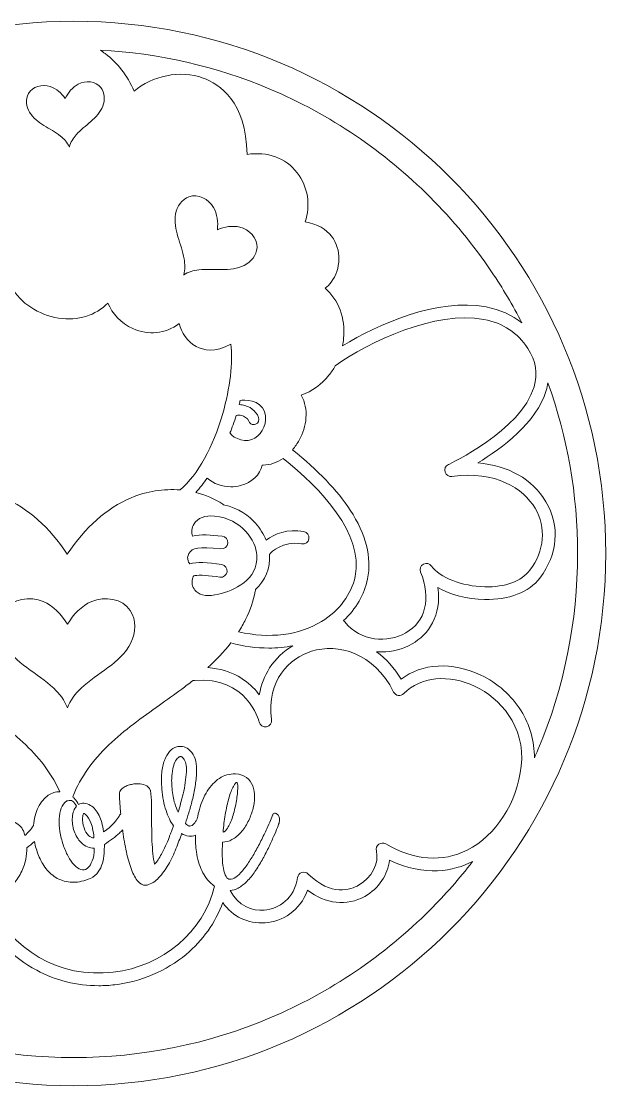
# Model space of a CAD drawing. Header units: inches. Extents: x -4083 to 8083, y -1951 to 5918.
# Drawn here: x -2371 to -283, y -1951 to 1849 of the extents above; entities that cross this region are included whole.
import ezdxf

# ---------------------------------------------------------------- set-up
doc = ezdxf.new("R2010")
doc.units = ezdxf.units.IN
doc.header["$MEASUREMENT"] = 0
doc.layers.add('2', color=7, linetype='Continuous')

msp = doc.modelspace()

# ---------------------------------------------------------------- linework, layer by layer
at = {"layer": '2', "lineweight": 0}
for points, knots in [([(-2182.9, 1849), (-3232.2, 1849), (-4082.9, 998.3), (-4082.9, -51), (-4082.9, -1100.4), (-3232.2, -1951), (-2182.9, -1951), (-1133.6, -1951), (-282.9, -1100.4), (-282.9, -51), (-282.9, 998.3), (-1133.6, 1849), (-2182.9, 1849)], [0, 0, 0, 0, 1, 1, 1, 2, 2, 2, 3, 3, 3, 4, 4, 4, 4]), ([(-1176.9, 1441.2), (-1081.6, 1376.8), (-992, 1302.8), (-910.5, 1221.4), (-829, 1139.9), (-755.1, 1050.3), (-690.7, 955), (-651, 896.3), (-614.8, 835.1), (-582.3, 772), (-617.7, 800.6), (-660.3, 819.8), (-709.7, 829.2), (-883.6, 862.2), (-1097.4, 767), (-1223.1, 690.1), (-1221.3, 698.7), (-1220, 707.5), (-1219.2, 716.3), (-1212.4, 789.6), (-1237.5, 855.4), (-1285.1, 895.7), (-1277.1, 901.6), (-1269.7, 909), (-1263.2, 917.8), (-1246.4, 940.3), (-1236.4, 970.2), (-1235.9, 999.9), (-1235, 1054.8), (-1266.8, 1118.5), (-1356.6, 1132.7), (-1336.4, 1191.5), (-1346.4, 1258.6), (-1384.8, 1308.1), (-1425.9, 1361.1), (-1491.4, 1384.7), (-1563.8, 1373.8), (-1567.5, 1562.4), (-1662.7, 1625.5), (-1721.1, 1646.4), (-1802.7, 1675.7), (-1903.7, 1654.7), (-1967.4, 1599.1), (-1992.5, 1656.3), (-2027.1, 1701.4), (-2070.5, 1733.5), (-2076.6, 1738), (-2082.8, 1742.1), (-2089.1, 1746), (-1879.3, 1735.3), (-1675.6, 1688.7), (-1482.5, 1607), (-1375.9, 1562), (-1273.1, 1506.1), (-1176.9, 1441.2)], [0, 0, 0, 0, 1, 1, 1, 2, 2, 2, 3, 3, 3, 4, 4, 4, 5, 5, 5, 6, 6, 6, 7, 7, 7, 8, 8, 8, 9, 9, 9, 10, 10, 10, 11, 11, 11, 12, 12, 12, 13, 13, 13, 14, 14, 14, 15, 15, 15, 16, 16, 16, 17, 17, 17, 18, 18, 18, 18]), ([(-2198.8, 1401.3), (-2198.8, 1401.3), (-2198.8, 1401.3), (-2198.9, 1401.3), (-2198.9, 1401.3), (-2198.9, 1401.3), (-2198.9, 1401.3), (-2198.9, 1401.3), (-2198.9, 1401.4), (-2198.9, 1401.4), (-2206.1, 1416), (-2217.5, 1428.7), (-2230.3, 1439.1), (-2248.5, 1453.8), (-2269.5, 1464.5), (-2289.4, 1476.9), (-2309.2, 1489.3), (-2328.4, 1504), (-2340.6, 1524), (-2352.7, 1544), (-2356.5, 1570.4), (-2345.1, 1590.8), (-2330.7, 1616.6), (-2295.4, 1625.4), (-2267.3, 1616.1), (-2245, 1608.8), (-2227.1, 1592.4), (-2213.3, 1573.2), (-2202.9, 1594.5), (-2187.9, 1613.6), (-2167.1, 1624.5), (-2141, 1638.4), (-2104.7, 1635.6), (-2086.2, 1612.5), (-2071.5, 1594.3), (-2070.9, 1567.6), (-2079.5, 1545.9), (-2088.2, 1524.1), (-2104.7, 1506.5), (-2122.2, 1490.9), (-2139.7, 1475.4), (-2158.6, 1461.3), (-2174.1, 1443.8), (-2185, 1431.5), (-2194.2, 1417), (-2198.8, 1401.4), (-2198.8, 1401.4), (-2198.8, 1401.3), (-2198.8, 1401.3)], [0, 0, 0, 0, 1, 1, 1, 2, 2, 2, 3, 3, 3, 4, 4, 4, 5, 5, 5, 6, 6, 6, 7, 7, 7, 8, 8, 8, 9, 9, 9, 10, 10, 10, 11, 11, 11, 12, 12, 12, 13, 13, 13, 14, 14, 14, 15, 15, 15, 16, 16, 16, 16]), ([(-1589.9, 1114.2), (-1556.3, 1106), (-1526.8, 1075.5), (-1528.4, 1041), (-1529.7, 1013.7), (-1549.8, 989.9), (-1574.2, 977.6), (-1598.6, 965.2), (-1626.7, 962.6), (-1654, 962.6), (-1681.3, 962.6), (-1708.8, 964.9), (-1735.9, 961.6), (-1755, 959.3), (-1774.2, 953.7), (-1790.4, 943.7), (-1790.4, 943.7), (-1790.4, 943.6), (-1790.4, 943.6), (-1790.4, 943.6), (-1790.4, 943.6), (-1790.4, 943.6), (-1790.4, 943.6), (-1790.5, 943.6), (-1790.5, 943.6), (-1790.5, 943.6), (-1790.4, 943.7), (-1790.4, 943.7), (-1785.3, 962.1), (-1785.5, 982.1), (-1788.7, 1001), (-1793.2, 1027.9), (-1803.3, 1053.6), (-1811, 1079.8), (-1818.7, 1106), (-1824.2, 1133.7), (-1819.3, 1160.6), (-1814.4, 1187.5), (-1797.3, 1213.5), (-1771.5, 1222.5), (-1738.9, 1233.9), (-1701.2, 1214.2), (-1683.9, 1184.4), (-1670.1, 1160.7), (-1667.1, 1132.5), (-1669.9, 1105), (-1644.4, 1115.5), (-1616.5, 1120.6), (-1589.9, 1114.2)], [0, 0, 0, 0, 1, 1, 1, 2, 2, 2, 3, 3, 3, 4, 4, 4, 5, 5, 5, 6, 6, 6, 7, 7, 7, 8, 8, 8, 9, 9, 9, 10, 10, 10, 11, 11, 11, 12, 12, 12, 13, 13, 13, 14, 14, 14, 15, 15, 15, 16, 16, 16, 16]), ([(-2652.9, 880), (-2618.4, 849.6), (-2570.7, 833.8), (-2521.2, 838.2), (-2473.3, 842.4), (-2432.4, 864.7), (-2405, 900.1), (-2373.6, 843.6), (-2310.6, 800.8), (-2237.1, 789.5), (-2167.7, 778.9), (-2105.1, 798.6), (-2061, 843.1), (-2046, 805.5), (-2013.8, 771.3), (-1971.7, 752), (-1916.1, 726.5), (-1856.9, 733.4), (-1807, 769.6), (-1797.9, 737.5), (-1778, 705.6), (-1745.6, 688.1), (-1719.6, 674.1), (-1678.2, 665.7), (-1621.5, 696.1), (-1614.3, 632.3), (-1624.9, 539.8), (-1650.9, 448.8), (-1685.1, 328.6), (-1738.9, 232.2), (-1802.9, 175.7), (-1861.7, 180.7), (-1922.8, 171.7), (-1978.3, 148), (-2065.9, 110.6), (-2142.4, 43.1), (-2206, -53), (-2269.6, 43.1), (-2346.1, 110.6), (-2433.7, 148), (-2513.6, 182.1), (-2606.2, 185.7), (-2686, 160.3), (-2825.1, 304.7), (-2865.4, 456.6), (-2874.5, 559.1), (-2884.9, 675.6), (-2860.1, 774.8), (-2829.2, 838.5), (-2804.9, 818.5), (-2768.9, 809.2), (-2732.9, 815.9), (-2701.8, 821.7), (-2668.9, 841.6), (-2652.9, 880)], [0, 0, 0, 0, 1, 1, 1, 2, 2, 2, 3, 3, 3, 4, 4, 4, 5, 5, 5, 6, 6, 6, 7, 7, 7, 8, 8, 8, 9, 9, 9, 10, 10, 10, 11, 11, 11, 12, 12, 12, 13, 13, 13, 14, 14, 14, 15, 15, 15, 16, 16, 16, 17, 17, 17, 18, 18, 18, 18]), ([(-856.9, 239.8), (-853.7, 229), (-843.1, 222.2), (-832, 223.8), (-675.8, 246.5), (-576.3, 180.2), (-535.4, 110.6), (-494.4, 41.1), (-501.4, -41.8), (-554.1, -111.1), (-583.8, -150.1), (-642.4, -171.7), (-714.9, -170), (-796.2, -168.2), (-876.1, -137), (-904.7, -95.8), (-911.2, -86.4), (-923.8, -83.3), (-934, -88.8), (-944.1, -94.2), (-948.5, -106.4), (-944.3, -117.1), (-906.2, -212.6), (-926, -293.9), (-997.2, -334.6), (-1060.7, -371), (-1159.4, -366.1), (-1214.4, -295.2), (-1215.9, -293.3), (-1217.6, -291.7), (-1219.4, -290.5), (-1175.2, -249), (-1144.9, -197.2), (-1133.7, -142), (-1118.1, -65.1), (-1138.9, 17.7), (-1195.7, 104.1), (-1241.5, 173.8), (-1310.7, 246.1), (-1401.6, 319.2), (-1392.4, 329.9), (-1384.3, 341.6), (-1377.7, 353.7), (-1351.4, 401.4), (-1341.9, 464.8), (-1370.7, 513.7), (-1331.4, 528.6), (-1297.6, 552.9), (-1271.7, 585.2), (-1263.3, 595.6), (-1255.8, 606.9), (-1249.2, 618.8), (-1129.1, 704.3), (-891.2, 817.6), (-718.1, 784.7), (-649.9, 771.7), (-597.1, 736.9), (-561.3, 681.1), (-532.4, 636.1), (-525.1, 591.2), (-539, 543.8), (-584.6, 387.9), (-842.1, 268), (-844.7, 266.8), (-854.9, 262.1), (-860.1, 250.6), (-856.9, 239.8)], [0, 0, 0, 0, 1, 1, 1, 2, 2, 2, 3, 3, 3, 4, 4, 4, 5, 5, 5, 6, 6, 6, 7, 7, 7, 8, 8, 8, 9, 9, 9, 10, 10, 10, 11, 11, 11, 12, 12, 12, 13, 13, 13, 14, 14, 14, 15, 15, 15, 16, 16, 16, 17, 17, 17, 18, 18, 18, 19, 19, 19, 20, 20, 20, 21, 21, 21, 22, 22, 22, 22]), ([(-537.7, -781), (-537.3, -720.8), (-553.5, -663), (-585.3, -612.2), (-618.9, -558.4), (-670, -513.2), (-729.2, -485), (-830.9, -436.3), (-939.4, -442.8), (-1014.1, -499.9), (-1037.9, -460), (-1067.3, -426.9), (-1101.2, -401.6), (-1095.2, -402.1), (-1089.2, -402.3), (-1083.2, -402.3), (-1045, -402.3), (-1007.4, -392.6), (-974.7, -373.9), (-916.5, -340.6), (-868.2, -272.4), (-882.3, -172.9), (-837.7, -198.1), (-778.2, -213.9), (-715.9, -215.2), (-628.6, -217.2), (-556.6, -189.2), (-518.1, -138.5), (-453.9, -54.1), (-445.7, 47.7), (-496.4, 133.6), (-544, 214.6), (-633, 263.9), (-739.7, 272.2), (-653.4, 324.5), (-529, 417), (-495.6, 531), (-492.8, 540.3), (-490.8, 549.5), (-489.4, 558.7), (-419.1, 363.7), (-383.5, 159.1), (-383.5, -51), (-383.5, -294), (-431, -529.6), (-524.8, -751.4), (-529, -761.3), (-533.3, -771.2), (-537.7, -781)], [0, 0, 0, 0, 1, 1, 1, 2, 2, 2, 3, 3, 3, 4, 4, 4, 5, 5, 5, 6, 6, 6, 7, 7, 7, 8, 8, 8, 9, 9, 9, 10, 10, 10, 11, 11, 11, 12, 12, 12, 13, 13, 13, 14, 14, 14, 15, 15, 15, 16, 16, 16, 16]), ([(-1535.8, 360.9), (-1563.7, 342.1), (-1612.2, 357.6), (-1625.4, 379.7), (-1617.8, 395.7), (-1609.4, 420), (-1602.6, 442.1), (-1597.9, 443), (-1590.9, 443.3), (-1582.9, 441.2), (-1574.4, 439), (-1563.1, 433.7), (-1558, 421), (-1555.1, 413.7), (-1548, 409.2), (-1540.5, 409.2), (-1538.2, 409.2), (-1535.8, 409.6), (-1533.5, 410.5), (-1523.9, 414.4), (-1519.2, 425.4), (-1523, 435), (-1532.6, 458.9), (-1553.9, 475), (-1581.6, 479.4), (-1585.1, 480), (-1588.5, 480.3), (-1591.9, 480.4), (-1590.1, 487.9), (-1589.2, 492.9), (-1589.5, 494), (-1575.9, 500.8), (-1515, 496.6), (-1502.1, 456), (-1489.3, 415.3), (-1507.9, 379.7), (-1535.8, 360.9)], [0, 0, 0, 0, 1, 1, 1, 2, 2, 2, 3, 3, 3, 4, 4, 4, 5, 5, 5, 6, 6, 6, 7, 7, 7, 8, 8, 8, 9, 9, 9, 10, 10, 10, 11, 11, 11, 12, 12, 12, 12]), ([(-1297.8, -293.5), (-1379.2, -343), (-1483.5, -356), (-1594.3, -330.7), (-1585.2, -316.5), (-1576.7, -301.8), (-1569.1, -286.4), (-1553.2, -254.4), (-1541.6, -220.4), (-1534.8, -185.4), (-1534.4, -183.6), (-1534.3, -181.8), (-1534.4, -180.1), (-1498.7, -146.8), (-1480.9, -104), (-1483.7, -54.5), (-1477.8, -45.7), (-1436.6, -5), (-1369, -16.8), (-1356.7, -19), (-1345, -10.8), (-1342.8, 1.6), (-1340.7, 13.9), (-1348.9, 25.6), (-1361.2, 27.8), (-1420.5, 38.2), (-1467.4, 18.3), (-1496, -3.5), (-1504.7, 17.8), (-1517.8, 38.8), (-1534.2, 57), (-1556.1, 81.5), (-1592.9, 111.2), (-1648.4, 123.3), (-1649, 123.8), (-1649.7, 124.3), (-1650.3, 124.7), (-1679.6, 143.9), (-1712.6, 157.9), (-1747.5, 166.5), (-1732.3, 182.8), (-1718.5, 200.3), (-1706, 218.5), (-1683.7, 197), (-1652.7, 187.2), (-1622.3, 187.2), (-1610.4, 187.2), (-1598.5, 188.7), (-1587.3, 191.6), (-1546, 202.5), (-1517.8, 229.9), (-1510, 264.8), (-1508.9, 264.7), (-1507.8, 264.7), (-1506.7, 264.7), (-1481, 264.7), (-1456.7, 273.8), (-1435.6, 288.4), (-1299.8, 180.3), (-1146.8, 20.5), (-1178, -133), (-1191, -196.4), (-1234.6, -255), (-1297.8, -293.5)], [0, 0, 0, 0, 1, 1, 1, 2, 2, 2, 3, 3, 3, 4, 4, 4, 5, 5, 5, 6, 6, 6, 7, 7, 7, 8, 8, 8, 9, 9, 9, 10, 10, 10, 11, 11, 11, 12, 12, 12, 13, 13, 13, 14, 14, 14, 15, 15, 15, 16, 16, 16, 17, 17, 17, 18, 18, 18, 19, 19, 19, 20, 20, 20, 21, 21, 21, 21]), ([(-1654.7, -90.7), (-1706, -83.5), (-1743.6, -79.3), (-1768.6, -88.4), (-1769.8, -87.1), (-1783.3, -71.4), (-1771.7, -51.1), (-1759.3, -29.4), (-1738, -26.3), (-1657.7, -34.2), (-1645.2, -35.4), (-1634.1, -26.3), (-1632.9, -13.9), (-1631.7, -1.4), (-1640.8, 9.6), (-1653.2, 10.9), (-1693, 14.8), (-1729.5, 18.3), (-1759.1, 10.6), (-1763.7, 24.8), (-1761.8, 41.1), (-1753.4, 54.6), (-1740.2, 76), (-1714.4, 85.9), (-1680.7, 82.7), (-1582.3, 73.1), (-1532, -6.1), (-1528.9, -56.7), (-1523.5, -147.1), (-1612.4, -183), (-1665.9, -196.4), (-1701.6, -205.3), (-1729.2, -202), (-1745.7, -186.8), (-1758.3, -175.2), (-1762, -158.1), (-1760, -146.3), (-1757.6, -131.9), (-1755.6, -131.4), (-1750.3, -130.1), (-1734.3, -126.1), (-1697.9, -130.3), (-1660.9, -135.5), (-1648.6, -137.2), (-1637.1, -128.6), (-1635.4, -116.2), (-1633.7, -103.8), (-1642.3, -92.4), (-1654.7, -90.7)], [0, 0, 0, 0, 1, 1, 1, 2, 2, 2, 3, 3, 3, 4, 4, 4, 5, 5, 5, 6, 6, 6, 7, 7, 7, 8, 8, 8, 9, 9, 9, 10, 10, 10, 11, 11, 11, 12, 12, 12, 13, 13, 13, 14, 14, 14, 15, 15, 15, 16, 16, 16, 16]), ([(-2205.7, -601.6), (-2205.7, -601.6), (-2205.7, -601.8), (-2205.7, -601.8), (-2205.7, -601.8), (-2205.7, -601.8), (-2205.7, -601.7), (-2205.7, -601.8), (-2205.7, -601.8), (-2205.7, -601.8), (-2205.7, -601.8), (-2205.7, -601.6), (-2205.7, -601.6), (-2216, -575.4), (-2233.9, -551.8), (-2254.4, -532.2), (-2283.6, -504.3), (-2318.2, -482.7), (-2350.6, -458.5), (-2383, -434.3), (-2414, -406.3), (-2432, -370.1), (-2449.9, -334), (-2452.7, -288), (-2430.1, -254.5), (-2401.5, -212.1), (-2339.5, -202), (-2292.5, -222.1), (-2255.3, -238), (-2226.7, -268.7), (-2205.7, -303.8), (-2184.7, -268.7), (-2156.1, -238), (-2118.9, -222.1), (-2071.9, -202), (-2009.9, -212.1), (-1981.3, -254.5), (-1958.7, -288), (-1961.5, -334), (-1979.4, -370.1), (-1997.4, -406.3), (-2028.4, -434.3), (-2060.8, -458.5), (-2093.2, -482.7), (-2127.8, -504.3), (-2157, -532.2), (-2177.5, -551.8), (-2195.4, -575.4), (-2205.7, -601.6)], [0, 0, 0, 0, 1, 1, 1, 2, 2, 2, 3, 3, 3, 4, 4, 4, 5, 5, 5, 6, 6, 6, 7, 7, 7, 8, 8, 8, 9, 9, 9, 10, 10, 10, 11, 11, 11, 12, 12, 12, 13, 13, 13, 14, 14, 14, 15, 15, 15, 16, 16, 16, 16]), ([(-584.6, -810.3), (-598.9, -940.2), (-674.5, -1057.7), (-777.4, -1109.7), (-866.1, -1154.5), (-966.9, -1146.9), (-1068.8, -1087.8), (-1076.6, -1083.2), (-1086.4, -1083.8), (-1093.7, -1089.2), (-1100.9, -1094.6), (-1104.2, -1103.9), (-1102.1, -1112.7), (-1091.6, -1156.5), (-1118.9, -1209.3), (-1165.7, -1235.5), (-1192.5, -1250.6), (-1263.8, -1276.8), (-1345.3, -1195.3), (-1351.3, -1189.3), (-1360.3, -1187.2), (-1368.4, -1189.9), (-1376.6, -1192.6), (-1382.5, -1199.7), (-1383.7, -1208.2), (-1394.2, -1282.8), (-1451, -1320.3), (-1502.6, -1324.3), (-1545, -1327.6), (-1596.3, -1310), (-1624, -1253.9), (-1614.4, -1253.3), (-1605, -1250.5), (-1595.9, -1245.6), (-1585.1, -1239.6), (-1574.6, -1231.5), (-1564.6, -1221.5), (-1554.3, -1211.3), (-1544.6, -1199.5), (-1535.7, -1186.3), (-1526.8, -1173.1), (-1518.3, -1159.4), (-1510.2, -1145.6), (-1502.5, -1131.8), (-1495, -1117.3), (-1488, -1102.6), (-1481, -1088), (-1474.7, -1074.3), (-1469.3, -1061.8), (-1463.9, -1049.4), (-1459.3, -1038.4), (-1455.7, -1029.2), (-1452.1, -1019.8), (-1449.9, -1013.8), (-1448.9, -1010.7), (-1447.4, -1005.2), (-1447.3, -1000.1), (-1448.6, -995.4), (-1449.9, -991.1), (-1451.5, -987.4), (-1453.4, -984.4), (-1453.5, -984.2), (-1453.7, -984.1), (-1453.8, -983.9), (-1456.9, -980.6), (-1459.8, -978.6), (-1462.9, -978), (-1463.1, -977.9), (-1463.3, -977.9), (-1463.5, -977.9), (-1464.9, -977.9), (-1466.7, -977.9), (-1468.2, -978.7), (-1469.5, -979.3), (-1471.4, -980.5), (-1472.4, -983.5), (-1473.3, -985.6), (-1475.2, -990.3), (-1478, -997.8), (-1481, -1005.4), (-1484.9, -1014.8), (-1489.9, -1025.7), (-1494.8, -1036.9), (-1501.1, -1050.4), (-1508.7, -1065.9), (-1516.2, -1081.3), (-1523.9, -1096.1), (-1531.6, -1109.9), (-1539.3, -1123.6), (-1547.3, -1137.1), (-1555.4, -1149.8), (-1563.5, -1162.6), (-1571.8, -1173.8), (-1579.9, -1183.4), (-1588, -1193.2), (-1596.1, -1201), (-1604.1, -1206.6), (-1611.6, -1211.9), (-1618.8, -1214.5), (-1625.4, -1214.1), (-1630.7, -1213.9), (-1635, -1210.6), (-1638.5, -1204.1), (-1638.6, -1204), (-1638.6, -1203.9), (-1638.7, -1203.8), (-1643.3, -1197), (-1646.6, -1187.1), (-1648.6, -1174.4), (-1650.9, -1161.9), (-1652.3, -1147.2), (-1652.7, -1130.8), (-1653, -1115.3), (-1652.7, -1098.7), (-1651.7, -1081.2), (-1640, -1081.4), (-1628.7, -1078.5), (-1618, -1072.6), (-1606.3, -1066.2), (-1595.7, -1057.5), (-1586.5, -1046.8), (-1576.5, -1036.2), (-1567.8, -1023.6), (-1560.7, -1009.4), (-1553.6, -995.3), (-1548, -980.6), (-1543.9, -965.7), (-1539.9, -950.7), (-1537.6, -935.6), (-1537.4, -920.9), (-1537.1, -906.1), (-1539.2, -892.6), (-1543.8, -880.7), (-1548.7, -868.7), (-1556.2, -858.7), (-1565.8, -851), (-1575.6, -843.2), (-1588.9, -838.9), (-1605.3, -838.1), (-1626.6, -837.2), (-1646, -842.5), (-1662.9, -854), (-1679.7, -865.3), (-1694.2, -880.6), (-1706.1, -899.5), (-1717.9, -918.3), (-1727.4, -940.1), (-1734.3, -964.6), (-1737.4, -975.4), (-1740, -986.5), (-1742.1, -997.7), (-1743.9, -1001.8), (-1745.9, -1005.3), (-1747.9, -1008.3), (-1752.3, -1014.9), (-1756.5, -1019.3), (-1760.3, -1021.5), (-1763.5, -1023.5), (-1766.4, -1024.3), (-1769.3, -1024.1), (-1771.3, -1023.9), (-1775, -1022.7), (-1780.8, -1018.5), (-1780.8, -1018.5), (-1784.4, -1014.6), (-1784.4, -1014.6), (-1780.4, -1003), (-1776.2, -990.3), (-1772.1, -976.8), (-1767.7, -962.3), (-1763.5, -947.1), (-1759.7, -931.4), (-1755.8, -915.6), (-1752.4, -899.2), (-1749.6, -882.5), (-1746.8, -865.7), (-1745, -848.8), (-1744.3, -832.4), (-1743, -802.5), (-1748.6, -778.8), (-1761.1, -762), (-1765.9, -755.4), (-1771.8, -750.1), (-1778.4, -746.2), (-1785.1, -742.3), (-1792.3, -740.1), (-1800, -739.8), (-1800, -739.8), (-1801.7, -739.7), (-1801.7, -739.7), (-1806.2, -739.5), (-1810.5, -739.9), (-1814.7, -741), (-1824.5, -743.8), (-1833.3, -749.6), (-1840.8, -758.2), (-1848.2, -766.6), (-1854.3, -777.1), (-1859.1, -789.7), (-1863.9, -802.4), (-1867.1, -817.4), (-1868.8, -834.2), (-1870.5, -851), (-1870.3, -870.6), (-1868.3, -892.4), (-1865.8, -920.7), (-1860.8, -946.3), (-1853.5, -968.5), (-1846.5, -990), (-1837.5, -1008.3), (-1826.9, -1022.9), (-1828.8, -1027.8), (-1830.5, -1032.4), (-1832, -1036.5), (-1833.7, -1041.3), (-1835.1, -1045.3), (-1836.4, -1048.5), (-1838, -1052.5), (-1839.5, -1056), (-1840.8, -1059.1), (-1841.3, -1060.4), (-1841.6, -1062.2), (-1841.8, -1064.6), (-1850.4, -1085.5), (-1859.8, -1105.5), (-1869.6, -1124.1), (-1877.8, -1139.6), (-1886, -1151.8), (-1894.2, -1160.4), (-1896.9, -1148.3), (-1898.9, -1135.8), (-1900.2, -1123.2), (-1901.8, -1108.3), (-1902.9, -1093.3), (-1903.6, -1078.4), (-1904.2, -1063.6), (-1904.6, -1048.8), (-1904.7, -1034.5), (-1904.8, -1020.1), (-1904.9, -1006.4), (-1905.1, -993.2), (-1905.5, -977.4), (-1905.6, -961.2), (-1905.5, -945.1), (-1905.3, -928.9), (-1906.6, -912.6), (-1909.3, -896.6), (-1909.3, -896.3), (-1909.4, -896), (-1909.6, -895.7), (-1913.4, -887.1), (-1919.5, -881.2), (-1927.8, -878.1), (-1935.5, -875.2), (-1943.4, -873.6), (-1951.2, -873.2), (-1951.2, -873.2), (-1957.9, -873), (-1957.9, -873), (-1960.4, -872.8), (-1962.7, -872.9), (-1964.7, -873.3), (-1969.7, -873.8), (-1975, -874.7), (-1980.4, -876), (-1985.9, -877.3), (-1991.2, -879.2), (-1996.2, -881.5), (-2001.3, -883.9), (-2006, -886.9), (-2010.1, -890.5), (-2014.5, -894.3), (-2017.7, -899.1), (-2019.6, -904.9), (-2019.7, -905.3), (-2019.8, -905.7), (-2019.8, -906.2), (-2019.5, -924.8), (-2018.3, -946.3), (-2016.2, -970.2), (-2015.8, -973.8), (-2015.5, -977.4), (-2015.1, -981), (-2018.5, -983.5), (-2021.1, -987.1), (-2022.7, -991.8), (-2027.4, -998.7), (-2032.6, -1005.6), (-2038.2, -1012.1), (-2043.6, -1018.1), (-2049.9, -1024.3), (-2057, -1030.6), (-2062.7, -1035.6), (-2069.3, -1040.3), (-2076.5, -1044.3), (-2079.7, -1020.5), (-2085.1, -1001), (-2092.5, -986.1), (-2100.7, -969.9), (-2110.9, -957.8), (-2122.8, -950.2), (-2139.7, -940.5), (-2154.2, -939.6), (-2166, -947.4), (-2168, -941.8), (-2175.6, -930.5), (-2178.7, -927.5), (-2181.4, -924.8), (-2184.1, -922.3), (-2186.9, -920), (-2185.6, -917.9), (-2184.5, -915.6), (-2183.9, -913.2), (-2159.5, -851.9), (-2115.9, -790.1), (-2057.6, -734.4), (-2002.6, -681.8), (-1938.8, -636.5), (-1877, -592.7), (-1850.8, -574.1), (-1823.8, -554.9), (-1797.5, -535.3), (-1784.5, -525.5), (-1770.8, -515.1), (-1757, -504), (-1755.4, -504.2), (-1753.8, -504.2), (-1752.2, -504.1), (-1564.4, -488), (-1522.5, -645.8), (-1520.8, -652.5), (-1517.9, -664.2), (-1506.4, -671.6), (-1494.6, -669.4), (-1482.8, -667.1), (-1474.8, -656), (-1476.4, -644.1), (-1495.7, -502.7), (-1411.5, -424.3), (-1333.6, -400.1), (-1238.9, -370.7), (-1111.7, -404.4), (-1040.6, -545.6), (-1037.4, -552.1), (-1031.2, -556.6), (-1024, -557.8), (-1016.8, -558.9), (-1009.5, -556.5), (-1004.4, -551.4), (-943.8, -490.5), (-843.5, -480.5), (-748.7, -525.8), (-663.1, -566.7), (-568.8, -665.8), (-584.6, -810.3)], [0, 0, 0, 0, 1, 1, 1, 2, 2, 2, 3, 3, 3, 4, 4, 4, 5, 5, 5, 6, 6, 6, 7, 7, 7, 8, 8, 8, 9, 9, 9, 10, 10, 10, 11, 11, 11, 12, 12, 12, 13, 13, 13, 14, 14, 14, 15, 15, 15, 16, 16, 16, 17, 17, 17, 18, 18, 18, 19, 19, 19, 20, 20, 20, 21, 21, 21, 22, 22, 22, 23, 23, 23, 24, 24, 24, 25, 25, 25, 26, 26, 26, 27, 27, 27, 28, 28, 28, 29, 29, 29, 30, 30, 30, 31, 31, 31, 32, 32, 32, 33, 33, 33, 34, 34, 34, 35, 35, 35, 36, 36, 36, 37, 37, 37, 38, 38, 38, 39, 39, 39, 40, 40, 40, 41, 41, 41, 42, 42, 42, 43, 43, 43, 44, 44, 44, 45, 45, 45, 46, 46, 46, 47, 47, 47, 48, 48, 48, 49, 49, 49, 50, 50, 50, 51, 51, 51, 52, 52, 52, 53, 53, 53, 54, 54, 54, 55, 55, 55, 56, 56, 56, 57, 57, 57, 58, 58, 58, 59, 59, 59, 60, 60, 60, 61, 61, 61, 62, 62, 62, 63, 63, 63, 64, 64, 64, 65, 65, 65, 66, 66, 66, 67, 67, 67, 68, 68, 68, 69, 69, 69, 70, 70, 70, 71, 71, 71, 72, 72, 72, 73, 73, 73, 74, 74, 74, 75, 75, 75, 76, 76, 76, 77, 77, 77, 78, 78, 78, 79, 79, 79, 80, 80, 80, 81, 81, 81, 82, 82, 82, 83, 83, 83, 84, 84, 84, 85, 85, 85, 86, 86, 86, 87, 87, 87, 88, 88, 88, 89, 89, 89, 90, 90, 90, 91, 91, 91, 92, 92, 92, 93, 93, 93, 94, 94, 94, 95, 95, 95, 96, 96, 96, 97, 97, 97, 98, 98, 98, 99, 99, 99, 100, 100, 100, 101, 101, 101, 102, 102, 102, 103, 103, 103, 104, 104, 104, 105, 105, 105, 106, 106, 106, 107, 107, 107, 108, 108, 108, 109, 109, 109, 110, 110, 110, 111, 111, 111, 112, 112, 112, 113, 113, 113, 114, 114, 114, 115, 115, 115, 116, 116, 116, 117, 117, 117, 118, 118, 118, 118]), ([(-1622.3, -370.5), (-1575.9, -382.6), (-1530.4, -388.6), (-1486.5, -388.6), (-1456.9, -388.6), (-1428, -385.8), (-1400.2, -380.4), (-1433.9, -400), (-1462.6, -427.1), (-1483.6, -459.7), (-1502, -488.4), (-1514.3, -520.7), (-1520.3, -555.4), (-1523.4, -551.2), (-1526.8, -547), (-1530.4, -542.8), (-1562.2, -505.9), (-1616.7, -464.5), (-1703.8, -458.4), (-1675.3, -432.2), (-1647.3, -403), (-1622.3, -370.5)], [0, 0, 0, 0, 1, 1, 1, 2, 2, 2, 3, 3, 3, 4, 4, 4, 5, 5, 5, 6, 6, 6, 7, 7, 7, 7]), ([(-2543.2, -1173.5), (-2562.2, -1171.9), (-2580.7, -1167.6), (-2598.1, -1160.7), (-2615.6, -1153.7), (-2632.7, -1144.8), (-2648.7, -1134.4), (-2660.5, -1126.3), (-2672, -1117.6), (-2682.9, -1108.4), (-2693.4, -1099.6), (-2704.4, -1091.1), (-2715.7, -1083.3), (-2709.3, -1039.3), (-2705.5, -994.4), (-2704.5, -949.9), (-2703.5, -905.6), (-2705.7, -860.7), (-2711, -816.3), (-2697.9, -811.9), (-2685.7, -805.7), (-2674.8, -797.8), (-2663.1, -789.3), (-2652.5, -779.4), (-2643.2, -768.3), (-2634, -757.3), (-2626.1, -744.9), (-2619.9, -731.5), (-2613.6, -718.1), (-2609, -704.2), (-2606, -690), (-2599.3, -659.7), (-2598.1, -628.5), (-2602.5, -597.2), (-2605.7, -574), (-2611.9, -551.7), (-2620.9, -530.5), (-2618.7, -532.1), (-2616.6, -533.7), (-2614.5, -535.3), (-2588.2, -554.9), (-2561.2, -574.1), (-2535, -592.7), (-2473.2, -636.5), (-2409.4, -681.8), (-2354.4, -734.4), (-2299.8, -786.6), (-2258, -844.2), (-2232.9, -901.6), (-2247.5, -901.5), (-2261.4, -905.7), (-2274.1, -914.3), (-2288.2, -923.9), (-2300.3, -938.4), (-2310, -957.4), (-2319.3, -975.6), (-2324.8, -997.2), (-2326.5, -1021.5), (-2326.6, -1021.7), (-2326.7, -1021.9), (-2326.8, -1022.1), (-2331.4, -1029.1), (-2336.6, -1035.9), (-2342.2, -1042.4), (-2346.7, -1047.4), (-2351.8, -1052.5), (-2357.4, -1057.7), (-2359, -1052.1), (-2360.9, -1046.6), (-2363, -1041.2), (-2366.3, -1033.8), (-2371.1, -1027.2), (-2377.2, -1021.8), (-2383.2, -1016.6), (-2389.9, -1012.2), (-2397.1, -1008.9), (-2404.4, -1005.6), (-2412.2, -1003.5), (-2420.2, -1002.7), (-2428.1, -1002), (-2436, -1002.4), (-2443.6, -1004.1), (-2450.5, -1005), (-2457.3, -1007.1), (-2463.9, -1010.5), (-2471.3, -1014.2), (-2475.7, -1020.4), (-2477, -1028.9), (-2477.6, -1033.6), (-2476.8, -1037.9), (-2474.3, -1041.8), (-2472.1, -1045.5), (-2469.2, -1048.4), (-2465.7, -1050.5), (-2462.2, -1052.7), (-2458.2, -1053.9), (-2454, -1053.9), (-2453.9, -1053.9), (-2453.8, -1053.9), (-2453.7, -1053.9), (-2449.4, -1053.8), (-2445.3, -1052.5), (-2441.6, -1050), (-2437.2, -1047.6), (-2432.8, -1046.6), (-2428.2, -1046.9), (-2423.5, -1047.3), (-2419, -1048.8), (-2414.9, -1051.4), (-2410.7, -1054), (-2407.1, -1057.4), (-2404.1, -1061.5), (-2401.3, -1065.5), (-2399.6, -1069.8), (-2399.1, -1074.8), (-2396.9, -1088.5), (-2399.3, -1101.6), (-2406.2, -1113.6), (-2413.4, -1126), (-2422.3, -1136.6), (-2432.6, -1144.9), (-2448, -1157.2), (-2465.6, -1165.8), (-2484.9, -1170.5), (-2504.2, -1175.3), (-2523.8, -1176.3), (-2543.2, -1173.5)], [0, 0, 0, 0, 1, 1, 1, 2, 2, 2, 3, 3, 3, 4, 4, 4, 5, 5, 5, 6, 6, 6, 7, 7, 7, 8, 8, 8, 9, 9, 9, 10, 10, 10, 11, 11, 11, 12, 12, 12, 13, 13, 13, 14, 14, 14, 15, 15, 15, 16, 16, 16, 17, 17, 17, 18, 18, 18, 19, 19, 19, 20, 20, 20, 21, 21, 21, 22, 22, 22, 23, 23, 23, 24, 24, 24, 25, 25, 25, 26, 26, 26, 27, 27, 27, 28, 28, 28, 29, 29, 29, 30, 30, 30, 31, 31, 31, 32, 32, 32, 33, 33, 33, 34, 34, 34, 35, 35, 35, 36, 36, 36, 37, 37, 37, 38, 38, 38, 39, 39, 39, 40, 40, 40, 41, 41, 41, 42, 42, 42, 42]), ([(-1798.2, -776.4), (-1797.2, -776.8), (-1794.8, -778.1), (-1790.8, -783.4), (-1787.6, -787.6), (-1784.9, -793.6), (-1782.8, -801.3), (-1780.7, -809), (-1780, -818.7), (-1780.9, -830.2), (-1782, -855.6), (-1785.9, -882.1), (-1792.5, -909.1), (-1798.2, -932.7), (-1804.2, -954.8), (-1810.5, -975), (-1814.7, -965.4), (-1818.6, -954.7), (-1822.3, -942.9), (-1827.1, -927.5), (-1830.4, -909.6), (-1832.1, -889.7), (-1833.8, -869.8), (-1833.8, -852.4), (-1832, -838), (-1830.3, -823.7), (-1827.7, -811.7), (-1824.4, -802.5), (-1821.2, -793.5), (-1817.6, -786.9), (-1813.7, -783.1), (-1809.1, -778.4), (-1806.2, -777), (-1804.7, -776.7), (-1804.4, -776.7), (-1804.1, -776.6), (-1803.9, -776.5), (-1803, -776.1), (-1802.1, -775.9), (-1801.3, -775.9), (-1801.2, -775.9), (-1801.1, -775.8), (-1801.1, -775.9), (-1799.4, -775.9), (-1798.8, -776.2), (-1798.8, -776.2), (-1798.8, -776.2), (-1798.8, -776.2), (-1798.8, -776.2), (-1798.6, -776.3), (-1798.4, -776.3), (-1798.2, -776.4)], [0, 0, 0, 0, 1, 1, 1, 2, 2, 2, 3, 3, 3, 4, 4, 4, 5, 5, 5, 6, 6, 6, 7, 7, 7, 8, 8, 8, 9, 9, 9, 10, 10, 10, 11, 11, 11, 12, 12, 12, 13, 13, 13, 14, 14, 14, 15, 15, 15, 16, 16, 16, 17, 17, 17, 17]), ([(-1649.9, -1046.4), (-1648.1, -1025.2), (-1645.5, -1004.2), (-1642, -983.8), (-1638.2, -961.7), (-1633.8, -941.6), (-1629, -924.2), (-1626.4, -915.5), (-1623.8, -907.5), (-1621.3, -900.4), (-1618.8, -893.5), (-1616, -887.5), (-1612.9, -882.6), (-1606, -870.5), (-1602.3, -868.7), (-1601.4, -868.4), (-1601.2, -868.4), (-1601.2, -868.4), (-1601.1, -868.4), (-1601, -868.4), (-1600.9, -868.4), (-1600.8, -868.5), (-1600.1, -868.9), (-1596.6, -872), (-1597.4, -891.6), (-1598.1, -905.9), (-1600, -922.3), (-1603.2, -940.2), (-1606.4, -958.2), (-1610.6, -975.4), (-1615.8, -991.3), (-1620.8, -1007.1), (-1626.9, -1020.6), (-1633.7, -1031.4), (-1638.8, -1039.3), (-1644.2, -1044.4), (-1649.9, -1046.4)], [0, 0, 0, 0, 1, 1, 1, 2, 2, 2, 3, 3, 3, 4, 4, 4, 5, 5, 5, 6, 6, 6, 7, 7, 7, 8, 8, 8, 9, 9, 9, 10, 10, 10, 11, 11, 11, 12, 12, 12, 12]), ([(-2181.5, -1042), (-2176, -1058), (-2167.6, -1071.9), (-2156.6, -1083.2), (-2150.2, -1089.8), (-2142.4, -1094.9), (-2133.5, -1098.5), (-2125.8, -1101.5), (-2117.8, -1103), (-2109.7, -1102.9), (-2110.2, -1122.7), (-2112.6, -1138), (-2117, -1148.2), (-2121.6, -1159.1), (-2125.9, -1166.8), (-2129.8, -1171), (-2137.2, -1178.1), (-2144.5, -1181), (-2152.1, -1180.1), (-2160, -1179), (-2168, -1175.2), (-2175.6, -1168.6), (-2183.6, -1161.8), (-2191.2, -1152.4), (-2198.3, -1140.7), (-2205.4, -1128.8), (-2211.8, -1115.5), (-2217.2, -1100.9), (-2222.6, -1086.4), (-2227.1, -1071), (-2230.4, -1055.2), (-2233.7, -1039.5), (-2235.5, -1024.1), (-2235.5, -1009.4), (-2235.6, -994.9), (-2234, -981.3), (-2230.7, -968.9), (-2227.5, -956.8), (-2222.2, -947), (-2215, -939.7), (-2211.6, -936.6), (-2208.1, -934.5), (-2204.7, -933.5), (-2201.2, -932.6), (-2198, -932.2), (-2195.2, -932.5), (-2192.4, -932.8), (-2190, -933.5), (-2188, -934.8), (-2183.7, -937.7), (-2176.8, -945.1), (-2173, -953.3), (-2181.5, -962.3), (-2186.5, -975.4), (-2187.9, -992.6), (-2189.1, -1009.4), (-2186.9, -1026), (-2181.5, -1042)], [0, 0, 0, 0, 1, 1, 1, 2, 2, 2, 3, 3, 3, 4, 4, 4, 5, 5, 5, 6, 6, 6, 7, 7, 7, 8, 8, 8, 9, 9, 9, 10, 10, 10, 11, 11, 11, 12, 12, 12, 13, 13, 13, 14, 14, 14, 15, 15, 15, 16, 16, 16, 17, 17, 17, 18, 18, 18, 19, 19, 19, 19]), ([(-2151.3, -994.9), (-2151.1, -988.7), (-2150, -983.8), (-2148.2, -980.3), (-2148, -979.9), (-2147.6, -979.3), (-2147.3, -979.2), (-2147.2, -979.2), (-2147.1, -979.2), (-2146.9, -979.2), (-2146.3, -979.2), (-2145, -979.4), (-2142.4, -981.1), (-2142.4, -981.1), (-2142.3, -981.2), (-2142.3, -981.2), (-2139, -983.2), (-2133.2, -989.2), (-2124.5, -1006.9), (-2117.7, -1020.6), (-2113.1, -1040.6), (-2110.9, -1066.3), (-2114.1, -1066.3), (-2117.2, -1065.7), (-2120.3, -1064.3), (-2124.6, -1062.2), (-2128.2, -1059.9), (-2130.7, -1057.5), (-2137.1, -1051.2), (-2142.3, -1042.1), (-2146.4, -1030.1), (-2150.5, -1018.2), (-2152.2, -1006.3), (-2151.3, -994.9)], [0, 0, 0, 0, 1, 1, 1, 2, 2, 2, 3, 3, 3, 4, 4, 4, 5, 5, 5, 6, 6, 6, 7, 7, 7, 8, 8, 8, 9, 9, 9, 10, 10, 10, 11, 11, 11, 11]), ([(-2446.4, -1266.8), (-2429.2, -1258.3), (-2413.9, -1247), (-2400.7, -1233.2), (-2389.3, -1220.8), (-2379.5, -1206.7), (-2371.6, -1191.1), (-2363.7, -1175.5), (-2358, -1159.1), (-2354.5, -1142.4), (-2351.8, -1129), (-2350.5, -1115.3), (-2350.9, -1101.6), (-2340.9, -1094.2), (-2331.8, -1086.8), (-2323.7, -1079.4), (-2323.6, -1079.3), (-2323.5, -1079.2), (-2323.3, -1079), (-2320.3, -1096), (-2315.4, -1112.8), (-2308.9, -1128.8), (-2301.9, -1146), (-2292.8, -1161.9), (-2281.9, -1176.3), (-2270.8, -1190.7), (-2257.3, -1202.3), (-2241.8, -1210.7), (-2226.2, -1219.1), (-2208.4, -1223.8), (-2188.9, -1224.6), (-2187.3, -1224.7), (-2185.8, -1224.7), (-2184.2, -1224.7), (-2165.9, -1224.7), (-2145.6, -1220.1), (-2123.7, -1210.8), (-2111.7, -1205.1), (-2102.2, -1197.4), (-2095.5, -1187.8), (-2088.9, -1178.4), (-2083.9, -1168), (-2080.7, -1156.7), (-2077.5, -1145.6), (-2075.6, -1133.9), (-2074.8, -1122), (-2074.2, -1111), (-2073.8, -1100.3), (-2073.6, -1089.9), (-2052.7, -1076.3), (-2034.6, -1062.5), (-2019.7, -1049.1), (-2015.7, -1045.5), (-2012, -1041.7), (-2008.6, -1037.7), (-2008.4, -1039.6), (-2008.2, -1041.5), (-2007.9, -1043.4), (-2004.5, -1068.2), (-2000.2, -1092.8), (-1995.1, -1116.3), (-1990, -1140), (-1983.8, -1161.1), (-1976.9, -1179.1), (-1970, -1197.3), (-1962, -1211.7), (-1953.2, -1221.9), (-1945.4, -1230.8), (-1936.9, -1235.4), (-1927.6, -1235.4), (-1925.6, -1235.4), (-1923.4, -1235.1), (-1921.3, -1234.7), (-1905.9, -1230.7), (-1891.7, -1221.8), (-1879.1, -1208.2), (-1866.8, -1194.9), (-1855.3, -1179.3), (-1845.1, -1161.6), (-1835, -1144), (-1825.8, -1125.1), (-1818, -1105.4), (-1810.4, -1086.2), (-1803.6, -1067.9), (-1797.7, -1051), (-1789.9, -1055.8), (-1781.4, -1058.7), (-1772.2, -1059.8), (-1763.9, -1060.8), (-1755.9, -1059.8), (-1748.4, -1056.8), (-1749, -1077), (-1747.9, -1096.9), (-1745, -1116.3), (-1741.4, -1141), (-1734.8, -1163.5), (-1725.5, -1183.2), (-1715.7, -1203.5), (-1702.9, -1220.2), (-1687.4, -1233), (-1685, -1234.9), (-1682.5, -1236.7), (-1680, -1238.4), (-1719.8, -1401.9), (-1864.1, -1524.9), (-2041.9, -1545.7), (-2235.1, -1568.3), (-2404.1, -1470), (-2494.2, -1282.8), (-2477.6, -1279.6), (-2461.6, -1274.2), (-2446.4, -1266.8)], [0, 0, 0, 0, 1, 1, 1, 2, 2, 2, 3, 3, 3, 4, 4, 4, 5, 5, 5, 6, 6, 6, 7, 7, 7, 8, 8, 8, 9, 9, 9, 10, 10, 10, 11, 11, 11, 12, 12, 12, 13, 13, 13, 14, 14, 14, 15, 15, 15, 16, 16, 16, 17, 17, 17, 18, 18, 18, 19, 19, 19, 20, 20, 20, 21, 21, 21, 22, 22, 22, 23, 23, 23, 24, 24, 24, 25, 25, 25, 26, 26, 26, 27, 27, 27, 28, 28, 28, 29, 29, 29, 30, 30, 30, 31, 31, 31, 32, 32, 32, 33, 33, 33, 34, 34, 34, 35, 35, 35, 36, 36, 36, 37, 37, 37, 37]), ([(-910.5, -1323.4), (-992, -1404.9), (-1081.6, -1478.8), (-1176.9, -1543.2), (-1273.1, -1608.2), (-1375.9, -1664), (-1482.5, -1709.1), (-1704.3, -1802.9), (-1939.9, -1850.5), (-2182.9, -1850.5), (-2425.9, -1850.5), (-2661.5, -1802.9), (-2883.3, -1709.1), (-2989.9, -1664), (-3092.7, -1608.2), (-3188.9, -1543.2), (-3284.2, -1478.8), (-3373.8, -1404.9), (-3455.3, -1323.4), (-3489, -1289.7), (-3521.3, -1254.7), (-3552.3, -1218.4), (-3486.6, -1247.8), (-3410, -1264.5), (-3327.9, -1267.1), (-3235.3, -1270.1), (-3141.6, -1255), (-3055.6, -1223.4), (-3013.5, -1326.7), (-2934.1, -1394.8), (-2830.1, -1416.1), (-2771.6, -1428.1), (-2709.3, -1424.2), (-2649.8, -1404.7), (-2600.9, -1388.7), (-2556.9, -1363.2), (-2520.7, -1330.2), (-2470.5, -1422.2), (-2400.1, -1494), (-2315.5, -1539.1), (-2247.4, -1575.4), (-2171.8, -1594), (-2094, -1594), (-2075, -1594), (-2055.8, -1592.9), (-2036.6, -1590.7), (-1942.9, -1579.7), (-1852.3, -1541.1), (-1781.6, -1482.1), (-1721.5, -1431.9), (-1677, -1368.8), (-1650.7, -1297.3), (-1616.3, -1347), (-1561.3, -1374.2), (-1499.1, -1369.4), (-1439.1, -1364.7), (-1373.9, -1327), (-1348.1, -1252.9), (-1282.7, -1302.7), (-1208.3, -1311.3), (-1143.5, -1275), (-1093.3, -1246.8), (-1060.4, -1196.8), (-1055.3, -1146), (-927.1, -1207), (-824.5, -1183.7), (-758.6, -1150.9), (-805.6, -1211.5), (-856.4, -1269.3), (-910.5, -1323.4)], [0, 0, 0, 0, 1, 1, 1, 2, 2, 2, 3, 3, 3, 4, 4, 4, 5, 5, 5, 6, 6, 6, 7, 7, 7, 8, 8, 8, 9, 9, 9, 10, 10, 10, 11, 11, 11, 12, 12, 12, 13, 13, 13, 14, 14, 14, 15, 15, 15, 16, 16, 16, 17, 17, 17, 18, 18, 18, 19, 19, 19, 20, 20, 20, 21, 21, 21, 22, 22, 22, 23, 23, 23, 23])]:
    msp.add_open_spline(points, degree=3, knots=knots, dxfattribs=at)

doc.saveas('drawing.dxf')
